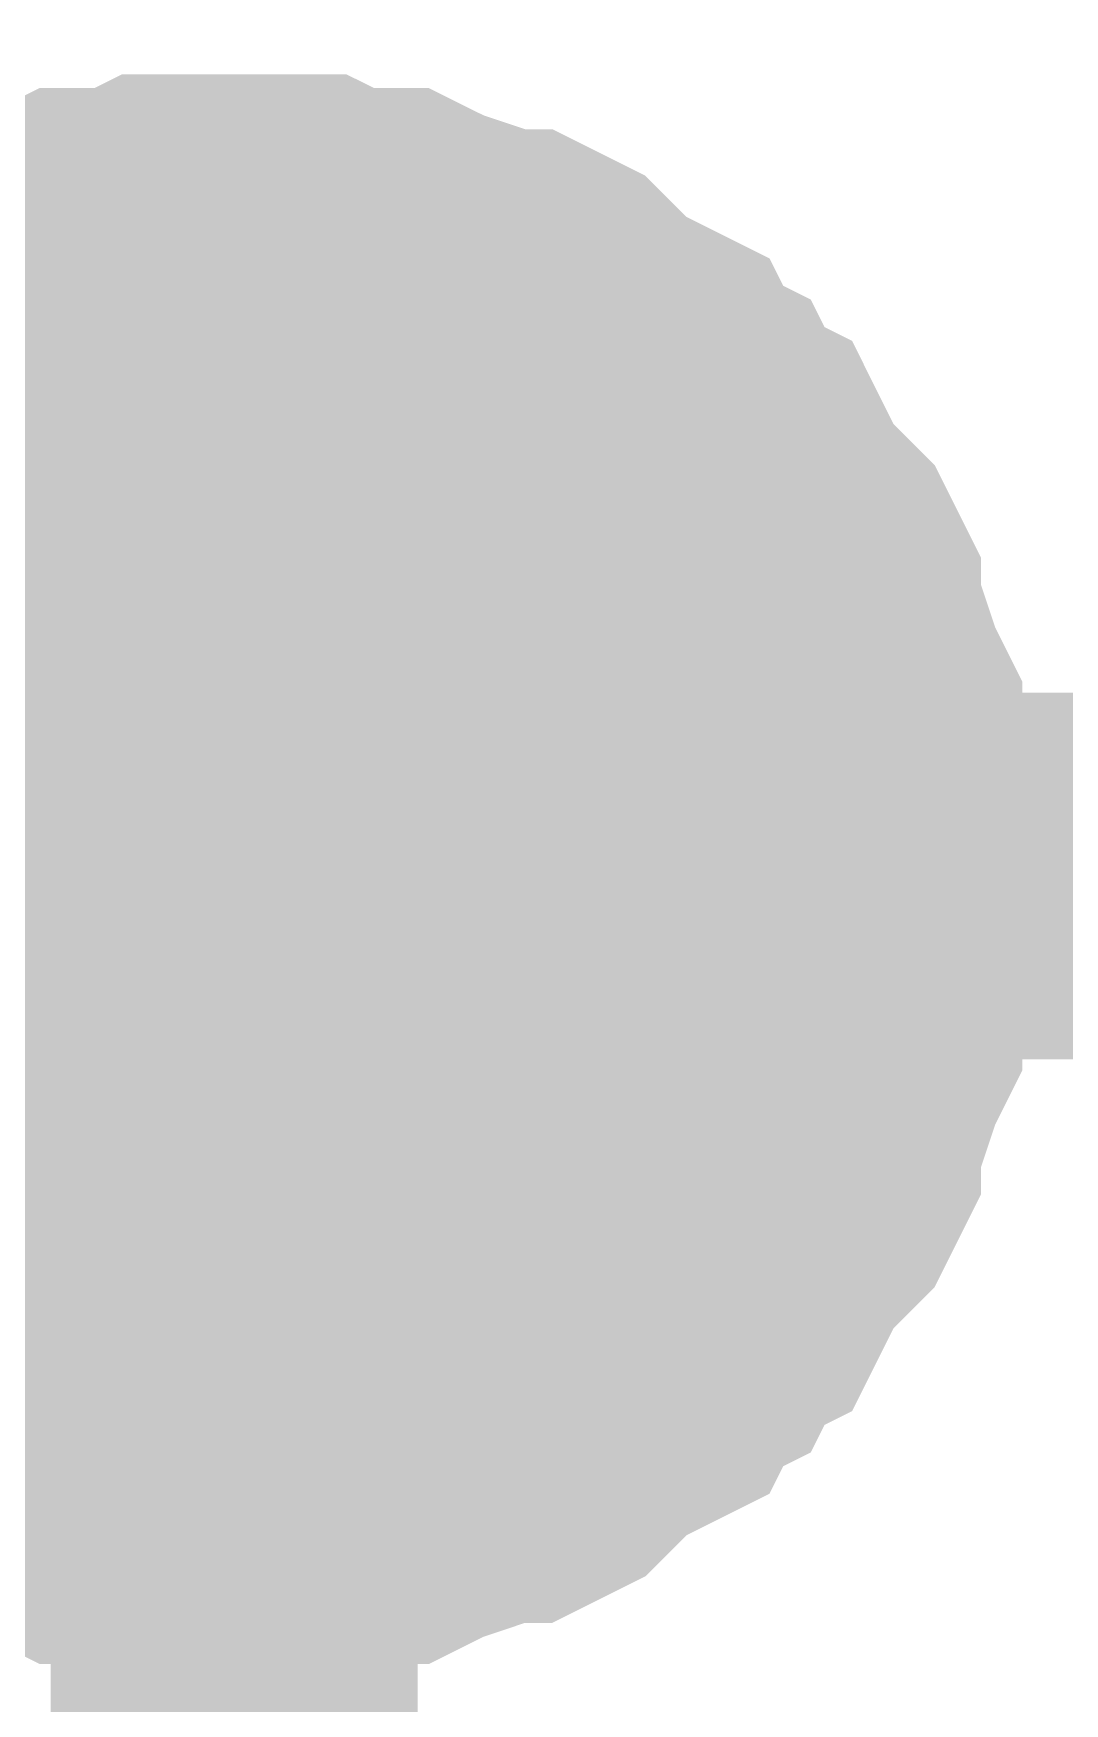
# Model space of a CAD drawing. Header units: inches. Extents: x 0 to 11.5, y 0 to 7.6.
# Drawn here: x 6.2934 to 6.3266, y 5.2731 to 5.3269 of the extents above; entities that cross this region are included whole.
import ezdxf

# ---------------------------------------------------------------- set-up
doc = ezdxf.new("R2010")
doc.units = ezdxf.units.IN
doc.header["$MEASUREMENT"] = 0
doc.layers.add('Sheet', color=255, linetype='Continuous')

msp = doc.modelspace()

# ---------------------------------------------------------------- linework, layer by layer
at = {"layer": 'Sheet'}
for points in [[(6.399792, 4.399721, 0.0118, 0.0118, 0), (6.299892, 4.399721, 0.0118, 0.0118, 0), (6.299892, 5.299744, 0.0118, 0.0118, 0), (5.40035, 5.299744, 0.0118, 0.0118, 0), (5.40035, 6.299721, 0.0118, 0.0118, 0), (5.50025, 6.299721, 0.0118, 0.0118, 0)], [(6.287073, 5.315223, 0.0118, 0.0118, 0), (6.287957, 5.315666, 0.0118, 0.0118, 0), (6.288841, 5.316108, 0.0118, 0.0118, 0), (6.289726, 5.316993, 0.0118, 0.0118, 0), (6.290168, 5.317435, 0.0118, 0.0118, 0), (6.291052, 5.317877, 0.0118, 0.0118, 0), (6.291936, 5.317877, 0.0118, 0.0118, 0), (6.29282, 5.318319, 0.0118, 0.0118, 0), (6.294146, 5.318762, 0.0118, 0.0118, 0), (6.29503, 5.319204, 0.0118, 0.0118, 0), (6.295914, 5.319204, 0.0118, 0.0118, 0), (6.296798, 5.319204, 0.0118, 0.0118, 0), (6.297682, 5.319646, 0.0118, 0.0118, 0), (6.299008, 5.319646, 0.0118, 0.0118, 0), (6.299892, 5.319646, 0.0118, 0.0118, 0)], [(6.287073, 5.315223, 0.0118, 0.0118, 0), (6.287957, 5.315666, 0.0118, 0.0118, 0), (6.288841, 5.316108, 0.0118, 0.0118, 0), (6.289726, 5.316993, 0.0118, 0.0118, 0), (6.290168, 5.317435, 0.0118, 0.0118, 0), (6.291052, 5.317877, 0.0118, 0.0118, 0), (6.291936, 5.317877, 0.0118, 0.0118, 0), (6.29282, 5.318319, 0.0118, 0.0118, 0), (6.294146, 5.318762, 0.0118, 0.0118, 0), (6.29503, 5.319204, 0.0118, 0.0118, 0), (6.295914, 5.319204, 0.0118, 0.0118, 0), (6.296798, 5.319204, 0.0118, 0.0118, 0), (6.297682, 5.319646, 0.0118, 0.0118, 0), (6.299008, 5.319646, 0.0118, 0.0118, 0), (6.299892, 5.319646, 0.0118, 0.0118, 0)], [(6.287073, 5.315223, 0.0118, 0.0118, 0), (6.287957, 5.315666, 0.0118, 0.0118, 0), (6.288841, 5.316108, 0.0118, 0.0118, 0), (6.289726, 5.316993, 0.0118, 0.0118, 0), (6.290168, 5.317435, 0.0118, 0.0118, 0), (6.291052, 5.317877, 0.0118, 0.0118, 0), (6.291936, 5.317877, 0.0118, 0.0118, 0), (6.29282, 5.318319, 0.0118, 0.0118, 0), (6.294146, 5.318762, 0.0118, 0.0118, 0), (6.29503, 5.319204, 0.0118, 0.0118, 0), (6.295914, 5.319204, 0.0118, 0.0118, 0), (6.296798, 5.319204, 0.0118, 0.0118, 0), (6.297682, 5.319646, 0.0118, 0.0118, 0), (6.299008, 5.319646, 0.0118, 0.0118, 0), (6.299892, 5.319646, 0.0118, 0.0118, 0)], [(6.287073, 5.315223, 0.0118, 0.0118, 0), (6.287957, 5.315666, 0.0118, 0.0118, 0), (6.288841, 5.316108, 0.0118, 0.0118, 0), (6.289726, 5.316993, 0.0118, 0.0118, 0), (6.290168, 5.317435, 0.0118, 0.0118, 0), (6.291052, 5.317877, 0.0118, 0.0118, 0), (6.291936, 5.317877, 0.0118, 0.0118, 0), (6.29282, 5.318319, 0.0118, 0.0118, 0), (6.294146, 5.318762, 0.0118, 0.0118, 0), (6.29503, 5.319204, 0.0118, 0.0118, 0), (6.295914, 5.319204, 0.0118, 0.0118, 0), (6.296798, 5.319204, 0.0118, 0.0118, 0), (6.297682, 5.319646, 0.0118, 0.0118, 0), (6.299008, 5.319646, 0.0118, 0.0118, 0), (6.299892, 5.319646, 0.0118, 0.0118, 0)], [(6.299892, 5.319646, 0.0118, 0.0118, 0), (6.299892, 5.319646, 0.0118, 0.0118, 0)], [(6.299892, 5.319646, 0.0118, 0.0118, 0), (6.300776, 5.319646, 0.0118, 0.0118, 0), (6.302103, 5.319646, 0.0118, 0.0118, 0), (6.302987, 5.319204, 0.0118, 0.0118, 0), (6.303871, 5.319204, 0.0118, 0.0118, 0), (6.304755, 5.319204, 0.0118, 0.0118, 0), (6.305639, 5.318762, 0.0118, 0.0118, 0), (6.306965, 5.318319, 0.0118, 0.0118, 0), (6.307849, 5.317877, 0.0118, 0.0118, 0), (6.308733, 5.317877, 0.0118, 0.0118, 0), (6.309617, 5.317435, 0.0118, 0.0118, 0), (6.310059, 5.316993, 0.0118, 0.0118, 0), (6.310943, 5.316108, 0.0118, 0.0118, 0), (6.311827, 5.315666, 0.0118, 0.0118, 0), (6.312711, 5.315223, 0.0118, 0.0118, 0), (6.313153, 5.314339, 0.0118, 0.0118, 0), (6.314038, 5.313897, 0.0118, 0.0118, 0), (6.31448, 5.313012, 0.0118, 0.0118, 0), (6.315364, 5.31257, 0.0118, 0.0118, 0), (6.315806, 5.311685, 0.0118, 0.0118, 0), (6.316248, 5.310801, 0.0118, 0.0118, 0), (6.317132, 5.309916, 0.0118, 0.0118, 0), (6.317574, 5.309474, 0.0118, 0.0118, 0), (6.318016, 5.308589, 0.0118, 0.0118, 0), (6.318016, 5.307705, 0.0118, 0.0118, 0), (6.318458, 5.30682, 0.0118, 0.0118, 0), (6.3189, 5.305493, 0.0118, 0.0118, 0), (6.319342, 5.304609, 0.0118, 0.0118, 0), (6.319342, 5.303724, 0.0118, 0.0118, 0), (6.319342, 5.30284, 0.0118, 0.0118, 0), (6.319784, 5.301955, 0.0118, 0.0118, 0), (6.319784, 5.300628, 0.0118, 0.0118, 0), (6.319784, 5.299744, 0.0118, 0.0118, 0)], [(6.299892, 5.319646, 0.0118, 0.0118, 0), (6.299892, 5.319646, 0.0118, 0.0118, 0)], [(6.299892, 5.319646, 0.0118, 0.0118, 0), (6.300776, 5.319646, 0.0118, 0.0118, 0), (6.302103, 5.319646, 0.0118, 0.0118, 0), (6.302987, 5.319204, 0.0118, 0.0118, 0), (6.303871, 5.319204, 0.0118, 0.0118, 0), (6.304755, 5.319204, 0.0118, 0.0118, 0), (6.305639, 5.318762, 0.0118, 0.0118, 0), (6.306965, 5.318319, 0.0118, 0.0118, 0), (6.307849, 5.317877, 0.0118, 0.0118, 0), (6.308733, 5.317877, 0.0118, 0.0118, 0), (6.309617, 5.317435, 0.0118, 0.0118, 0), (6.310059, 5.316993, 0.0118, 0.0118, 0), (6.310943, 5.316108, 0.0118, 0.0118, 0), (6.311827, 5.315666, 0.0118, 0.0118, 0), (6.312711, 5.315223, 0.0118, 0.0118, 0), (6.313153, 5.314339, 0.0118, 0.0118, 0), (6.314038, 5.313897, 0.0118, 0.0118, 0), (6.31448, 5.313012, 0.0118, 0.0118, 0), (6.315364, 5.31257, 0.0118, 0.0118, 0), (6.315806, 5.311685, 0.0118, 0.0118, 0), (6.316248, 5.310801, 0.0118, 0.0118, 0), (6.317132, 5.309916, 0.0118, 0.0118, 0), (6.317574, 5.309474, 0.0118, 0.0118, 0), (6.318016, 5.308589, 0.0118, 0.0118, 0), (6.318016, 5.307705, 0.0118, 0.0118, 0), (6.318458, 5.30682, 0.0118, 0.0118, 0), (6.3189, 5.305493, 0.0118, 0.0118, 0), (6.319342, 5.304609, 0.0118, 0.0118, 0), (6.319342, 5.303724, 0.0118, 0.0118, 0), (6.319342, 5.30284, 0.0118, 0.0118, 0), (6.319784, 5.301955, 0.0118, 0.0118, 0), (6.319784, 5.300628, 0.0118, 0.0118, 0), (6.319784, 5.299744, 0.0118, 0.0118, 0)], [(6.299892, 5.319646, 0.0118, 0.0118, 0), (6.299892, 5.319646, 0.0118, 0.0118, 0)], [(6.299892, 5.319646, 0.0118, 0.0118, 0), (6.300776, 5.319646, 0.0118, 0.0118, 0), (6.302103, 5.319646, 0.0118, 0.0118, 0), (6.302987, 5.319204, 0.0118, 0.0118, 0), (6.303871, 5.319204, 0.0118, 0.0118, 0), (6.304755, 5.319204, 0.0118, 0.0118, 0), (6.305639, 5.318762, 0.0118, 0.0118, 0), (6.306965, 5.318319, 0.0118, 0.0118, 0), (6.307849, 5.317877, 0.0118, 0.0118, 0), (6.308733, 5.317877, 0.0118, 0.0118, 0), (6.309617, 5.317435, 0.0118, 0.0118, 0), (6.310059, 5.316993, 0.0118, 0.0118, 0), (6.310943, 5.316108, 0.0118, 0.0118, 0), (6.311827, 5.315666, 0.0118, 0.0118, 0), (6.312711, 5.315223, 0.0118, 0.0118, 0), (6.313153, 5.314339, 0.0118, 0.0118, 0), (6.314038, 5.313897, 0.0118, 0.0118, 0), (6.31448, 5.313012, 0.0118, 0.0118, 0), (6.315364, 5.31257, 0.0118, 0.0118, 0), (6.315806, 5.311685, 0.0118, 0.0118, 0), (6.316248, 5.310801, 0.0118, 0.0118, 0), (6.317132, 5.309916, 0.0118, 0.0118, 0), (6.317574, 5.309474, 0.0118, 0.0118, 0), (6.318016, 5.308589, 0.0118, 0.0118, 0), (6.318016, 5.307705, 0.0118, 0.0118, 0), (6.318458, 5.30682, 0.0118, 0.0118, 0), (6.3189, 5.305493, 0.0118, 0.0118, 0), (6.319342, 5.304609, 0.0118, 0.0118, 0), (6.319342, 5.303724, 0.0118, 0.0118, 0), (6.319342, 5.30284, 0.0118, 0.0118, 0), (6.319784, 5.301955, 0.0118, 0.0118, 0), (6.319784, 5.300628, 0.0118, 0.0118, 0), (6.319784, 5.299744, 0.0118, 0.0118, 0)], [(6.299892, 5.319646, 0.0118, 0.0118, 0), (6.299892, 5.319646, 0.0118, 0.0118, 0)], [(6.299892, 5.319646, 0.0118, 0.0118, 0), (6.300776, 5.319646, 0.0118, 0.0118, 0), (6.302103, 5.319646, 0.0118, 0.0118, 0), (6.302987, 5.319204, 0.0118, 0.0118, 0), (6.303871, 5.319204, 0.0118, 0.0118, 0), (6.304755, 5.319204, 0.0118, 0.0118, 0), (6.305639, 5.318762, 0.0118, 0.0118, 0), (6.306965, 5.318319, 0.0118, 0.0118, 0), (6.307849, 5.317877, 0.0118, 0.0118, 0), (6.308733, 5.317877, 0.0118, 0.0118, 0), (6.309617, 5.317435, 0.0118, 0.0118, 0), (6.310059, 5.316993, 0.0118, 0.0118, 0), (6.310943, 5.316108, 0.0118, 0.0118, 0), (6.311827, 5.315666, 0.0118, 0.0118, 0), (6.312711, 5.315223, 0.0118, 0.0118, 0), (6.313153, 5.314339, 0.0118, 0.0118, 0), (6.314038, 5.313897, 0.0118, 0.0118, 0), (6.31448, 5.313012, 0.0118, 0.0118, 0), (6.315364, 5.31257, 0.0118, 0.0118, 0), (6.315806, 5.311685, 0.0118, 0.0118, 0), (6.316248, 5.310801, 0.0118, 0.0118, 0), (6.317132, 5.309916, 0.0118, 0.0118, 0), (6.317574, 5.309474, 0.0118, 0.0118, 0), (6.318016, 5.308589, 0.0118, 0.0118, 0), (6.318016, 5.307705, 0.0118, 0.0118, 0), (6.318458, 5.30682, 0.0118, 0.0118, 0), (6.3189, 5.305493, 0.0118, 0.0118, 0), (6.319342, 5.304609, 0.0118, 0.0118, 0), (6.319342, 5.303724, 0.0118, 0.0118, 0), (6.319342, 5.30284, 0.0118, 0.0118, 0), (6.319784, 5.301955, 0.0118, 0.0118, 0), (6.319784, 5.300628, 0.0118, 0.0118, 0), (6.319784, 5.299744, 0.0118, 0.0118, 0)], [(6.291052, 5.317877, 0.0039, 0.0039, 0), (6.291936, 5.317877, 0.0039, 0.0039, 0), (6.29282, 5.318319, 0.0039, 0.0039, 0), (6.294146, 5.318762, 0.0039, 0.0039, 0), (6.29503, 5.319204, 0.0039, 0.0039, 0), (6.295914, 5.319204, 0.0039, 0.0039, 0), (6.296798, 5.319204, 0.0039, 0.0039, 0), (6.297682, 5.319646, 0.0039, 0.0039, 0), (6.299008, 5.319646, 0.0039, 0.0039, 0), (6.299892, 5.319646, 0.0039, 0.0039, 0)], [(6.291052, 5.317877, 0.0039, 0.0039, 0), (6.291936, 5.317877, 0.0039, 0.0039, 0), (6.29282, 5.318319, 0.0039, 0.0039, 0), (6.294146, 5.318762, 0.0039, 0.0039, 0), (6.29503, 5.319204, 0.0039, 0.0039, 0), (6.295914, 5.319204, 0.0039, 0.0039, 0), (6.296798, 5.319204, 0.0039, 0.0039, 0), (6.297682, 5.319646, 0.0039, 0.0039, 0), (6.299008, 5.319646, 0.0039, 0.0039, 0), (6.299892, 5.319646, 0.0039, 0.0039, 0)], [(6.291052, 5.317877, 0.0039, 0.0039, 0), (6.291936, 5.317877, 0.0039, 0.0039, 0), (6.29282, 5.318319, 0.0039, 0.0039, 0), (6.294146, 5.318762, 0.0039, 0.0039, 0), (6.29503, 5.319204, 0.0039, 0.0039, 0), (6.295914, 5.319204, 0.0039, 0.0039, 0), (6.296798, 5.319204, 0.0039, 0.0039, 0), (6.297682, 5.319646, 0.0039, 0.0039, 0), (6.299008, 5.319646, 0.0039, 0.0039, 0), (6.299892, 5.319646, 0.0039, 0.0039, 0)], [(6.291052, 5.317877, 0.0039, 0.0039, 0), (6.291936, 5.317877, 0.0039, 0.0039, 0), (6.29282, 5.318319, 0.0039, 0.0039, 0), (6.294146, 5.318762, 0.0039, 0.0039, 0), (6.29503, 5.319204, 0.0039, 0.0039, 0), (6.295914, 5.319204, 0.0039, 0.0039, 0), (6.296798, 5.319204, 0.0039, 0.0039, 0), (6.297682, 5.319646, 0.0039, 0.0039, 0), (6.299008, 5.319646, 0.0039, 0.0039, 0), (6.299892, 5.319646, 0.0039, 0.0039, 0)], [(6.299892, 5.319646, 0.0039, 0.0039, 0), (6.299892, 5.319646, 0.0039, 0.0039, 0)], [(6.299892, 5.319646, 0.0039, 0.0039, 0), (6.300776, 5.319646, 0.0039, 0.0039, 0), (6.302103, 5.319646, 0.0039, 0.0039, 0), (6.302987, 5.319204, 0.0039, 0.0039, 0), (6.303871, 5.319204, 0.0039, 0.0039, 0), (6.304755, 5.319204, 0.0039, 0.0039, 0), (6.305639, 5.318762, 0.0039, 0.0039, 0), (6.306965, 5.318319, 0.0039, 0.0039, 0), (6.307849, 5.317877, 0.0039, 0.0039, 0), (6.308733, 5.317877, 0.0039, 0.0039, 0), (6.309617, 5.317435, 0.0039, 0.0039, 0), (6.310059, 5.316993, 0.0039, 0.0039, 0), (6.310943, 5.316108, 0.0039, 0.0039, 0), (6.311827, 5.315666, 0.0039, 0.0039, 0), (6.312711, 5.315223, 0.0039, 0.0039, 0), (6.313153, 5.314339, 0.0039, 0.0039, 0), (6.314038, 5.313897, 0.0039, 0.0039, 0), (6.31448, 5.313012, 0.0039, 0.0039, 0), (6.315364, 5.31257, 0.0039, 0.0039, 0), (6.315806, 5.311685, 0.0039, 0.0039, 0), (6.316248, 5.310801, 0.0039, 0.0039, 0), (6.317132, 5.309916, 0.0039, 0.0039, 0), (6.317574, 5.309474, 0.0039, 0.0039, 0), (6.318016, 5.308589, 0.0039, 0.0039, 0), (6.318016, 5.307705, 0.0039, 0.0039, 0), (6.318458, 5.30682, 0.0039, 0.0039, 0), (6.3189, 5.305493, 0.0039, 0.0039, 0), (6.319342, 5.304609, 0.0039, 0.0039, 0), (6.319342, 5.303724, 0.0039, 0.0039, 0), (6.319342, 5.30284, 0.0039, 0.0039, 0), (6.319784, 5.301955, 0.0039, 0.0039, 0), (6.319784, 5.300628, 0.0039, 0.0039, 0), (6.319784, 5.299744, 0.0039, 0.0039, 0)], [(6.299892, 5.319646, 0.0039, 0.0039, 0), (6.299892, 5.319646, 0.0039, 0.0039, 0)], [(6.299892, 5.319646, 0.0039, 0.0039, 0), (6.300776, 5.319646, 0.0039, 0.0039, 0), (6.302103, 5.319646, 0.0039, 0.0039, 0), (6.302987, 5.319204, 0.0039, 0.0039, 0), (6.303871, 5.319204, 0.0039, 0.0039, 0), (6.304755, 5.319204, 0.0039, 0.0039, 0), (6.305639, 5.318762, 0.0039, 0.0039, 0), (6.306965, 5.318319, 0.0039, 0.0039, 0), (6.307849, 5.317877, 0.0039, 0.0039, 0), (6.308733, 5.317877, 0.0039, 0.0039, 0), (6.309617, 5.317435, 0.0039, 0.0039, 0), (6.310059, 5.316993, 0.0039, 0.0039, 0), (6.310943, 5.316108, 0.0039, 0.0039, 0), (6.311827, 5.315666, 0.0039, 0.0039, 0), (6.312711, 5.315223, 0.0039, 0.0039, 0), (6.313153, 5.314339, 0.0039, 0.0039, 0), (6.314038, 5.313897, 0.0039, 0.0039, 0), (6.31448, 5.313012, 0.0039, 0.0039, 0), (6.315364, 5.31257, 0.0039, 0.0039, 0), (6.315806, 5.311685, 0.0039, 0.0039, 0), (6.316248, 5.310801, 0.0039, 0.0039, 0), (6.317132, 5.309916, 0.0039, 0.0039, 0), (6.317574, 5.309474, 0.0039, 0.0039, 0), (6.318016, 5.308589, 0.0039, 0.0039, 0), (6.318016, 5.307705, 0.0039, 0.0039, 0), (6.318458, 5.30682, 0.0039, 0.0039, 0), (6.3189, 5.305493, 0.0039, 0.0039, 0), (6.319342, 5.304609, 0.0039, 0.0039, 0), (6.319342, 5.303724, 0.0039, 0.0039, 0), (6.319342, 5.30284, 0.0039, 0.0039, 0), (6.319784, 5.301955, 0.0039, 0.0039, 0), (6.319784, 5.300628, 0.0039, 0.0039, 0), (6.319784, 5.299744, 0.0039, 0.0039, 0)], [(6.299892, 5.319646, 0.0039, 0.0039, 0), (6.299892, 5.319646, 0.0039, 0.0039, 0)], [(6.299892, 5.319646, 0.0039, 0.0039, 0), (6.300776, 5.319646, 0.0039, 0.0039, 0), (6.302103, 5.319646, 0.0039, 0.0039, 0), (6.302987, 5.319204, 0.0039, 0.0039, 0), (6.303871, 5.319204, 0.0039, 0.0039, 0), (6.304755, 5.319204, 0.0039, 0.0039, 0), (6.305639, 5.318762, 0.0039, 0.0039, 0), (6.306965, 5.318319, 0.0039, 0.0039, 0), (6.307849, 5.317877, 0.0039, 0.0039, 0), (6.308733, 5.317877, 0.0039, 0.0039, 0), (6.309617, 5.317435, 0.0039, 0.0039, 0), (6.310059, 5.316993, 0.0039, 0.0039, 0), (6.310943, 5.316108, 0.0039, 0.0039, 0), (6.311827, 5.315666, 0.0039, 0.0039, 0), (6.312711, 5.315223, 0.0039, 0.0039, 0), (6.313153, 5.314339, 0.0039, 0.0039, 0), (6.314038, 5.313897, 0.0039, 0.0039, 0), (6.31448, 5.313012, 0.0039, 0.0039, 0), (6.315364, 5.31257, 0.0039, 0.0039, 0), (6.315806, 5.311685, 0.0039, 0.0039, 0), (6.316248, 5.310801, 0.0039, 0.0039, 0), (6.317132, 5.309916, 0.0039, 0.0039, 0), (6.317574, 5.309474, 0.0039, 0.0039, 0), (6.318016, 5.308589, 0.0039, 0.0039, 0), (6.318016, 5.307705, 0.0039, 0.0039, 0), (6.318458, 5.30682, 0.0039, 0.0039, 0), (6.3189, 5.305493, 0.0039, 0.0039, 0), (6.319342, 5.304609, 0.0039, 0.0039, 0), (6.319342, 5.303724, 0.0039, 0.0039, 0), (6.319342, 5.30284, 0.0039, 0.0039, 0), (6.319784, 5.301955, 0.0039, 0.0039, 0), (6.319784, 5.300628, 0.0039, 0.0039, 0), (6.319784, 5.299744, 0.0039, 0.0039, 0)], [(6.299892, 5.319646, 0.0039, 0.0039, 0), (6.299892, 5.319646, 0.0039, 0.0039, 0)], [(6.299892, 5.319646, 0.0039, 0.0039, 0), (6.300776, 5.319646, 0.0039, 0.0039, 0), (6.302103, 5.319646, 0.0039, 0.0039, 0), (6.302987, 5.319204, 0.0039, 0.0039, 0), (6.303871, 5.319204, 0.0039, 0.0039, 0), (6.304755, 5.319204, 0.0039, 0.0039, 0), (6.305639, 5.318762, 0.0039, 0.0039, 0), (6.306965, 5.318319, 0.0039, 0.0039, 0), (6.307849, 5.317877, 0.0039, 0.0039, 0), (6.308733, 5.317877, 0.0039, 0.0039, 0), (6.309617, 5.317435, 0.0039, 0.0039, 0), (6.310059, 5.316993, 0.0039, 0.0039, 0), (6.310943, 5.316108, 0.0039, 0.0039, 0), (6.311827, 5.315666, 0.0039, 0.0039, 0), (6.312711, 5.315223, 0.0039, 0.0039, 0), (6.313153, 5.314339, 0.0039, 0.0039, 0), (6.314038, 5.313897, 0.0039, 0.0039, 0), (6.31448, 5.313012, 0.0039, 0.0039, 0), (6.315364, 5.31257, 0.0039, 0.0039, 0), (6.315806, 5.311685, 0.0039, 0.0039, 0), (6.316248, 5.310801, 0.0039, 0.0039, 0), (6.317132, 5.309916, 0.0039, 0.0039, 0), (6.317574, 5.309474, 0.0039, 0.0039, 0), (6.318016, 5.308589, 0.0039, 0.0039, 0), (6.318016, 5.307705, 0.0039, 0.0039, 0), (6.318458, 5.30682, 0.0039, 0.0039, 0), (6.3189, 5.305493, 0.0039, 0.0039, 0), (6.319342, 5.304609, 0.0039, 0.0039, 0), (6.319342, 5.303724, 0.0039, 0.0039, 0), (6.319342, 5.30284, 0.0039, 0.0039, 0), (6.319784, 5.301955, 0.0039, 0.0039, 0), (6.319784, 5.300628, 0.0039, 0.0039, 0), (6.319784, 5.299744, 0.0039, 0.0039, 0)], [(6.319784, 5.299744, 0.0118, 0.0118, 0), (6.319784, 5.298859, 0.0118, 0.0118, 0), (6.319784, 5.297533, 0.0118, 0.0118, 0), (6.319342, 5.296648, 0.0118, 0.0118, 0), (6.319342, 5.295764, 0.0118, 0.0118, 0), (6.319342, 5.294879, 0.0118, 0.0118, 0), (6.3189, 5.293994, 0.0118, 0.0118, 0), (6.318458, 5.292668, 0.0118, 0.0118, 0), (6.318016, 5.291783, 0.0118, 0.0118, 0), (6.318016, 5.290899, 0.0118, 0.0118, 0), (6.317574, 5.290014, 0.0118, 0.0118, 0), (6.317132, 5.289572, 0.0118, 0.0118, 0), (6.316248, 5.288687, 0.0118, 0.0118, 0), (6.315806, 5.287803, 0.0118, 0.0118, 0), (6.315364, 5.286918, 0.0118, 0.0118, 0), (6.31448, 5.286476, 0.0118, 0.0118, 0), (6.314038, 5.285591, 0.0118, 0.0118, 0), (6.313153, 5.285149, 0.0118, 0.0118, 0), (6.312711, 5.284264, 0.0118, 0.0118, 0), (6.311827, 5.283822, 0.0118, 0.0118, 0), (6.310943, 5.28338, 0.0118, 0.0118, 0), (6.310059, 5.282495, 0.0118, 0.0118, 0), (6.309617, 5.282053, 0.0118, 0.0118, 0), (6.308733, 5.281611, 0.0118, 0.0118, 0), (6.307849, 5.281611, 0.0118, 0.0118, 0), (6.306965, 5.281169, 0.0118, 0.0118, 0), (6.305639, 5.280726, 0.0118, 0.0118, 0), (6.304755, 5.280284, 0.0118, 0.0118, 0), (6.303871, 5.280284, 0.0118, 0.0118, 0), (6.302987, 5.280284, 0.0118, 0.0118, 0), (6.302103, 5.279842, 0.0118, 0.0118, 0), (6.300776, 5.279842, 0.0118, 0.0118, 0), (6.299892, 5.279842, 0.0118, 0.0118, 0)], [(10.497463, 4.399721, 0.0118, 0.0118, 0), (10.397563, 4.399721, 0.0118, 0.0118, 0), (10.397563, 5.299744, 0.0118, 0.0118, 0), (6.299892, 5.299744, 0.0118, 0.0118, 0)], [(6.319784, 5.299744, 0.0118, 0.0118, 0), (6.319784, 5.298859, 0.0118, 0.0118, 0), (6.319784, 5.297533, 0.0118, 0.0118, 0), (6.319342, 5.296648, 0.0118, 0.0118, 0), (6.319342, 5.295764, 0.0118, 0.0118, 0), (6.319342, 5.294879, 0.0118, 0.0118, 0), (6.3189, 5.293994, 0.0118, 0.0118, 0), (6.318458, 5.292668, 0.0118, 0.0118, 0), (6.318016, 5.291783, 0.0118, 0.0118, 0), (6.318016, 5.290899, 0.0118, 0.0118, 0), (6.317574, 5.290014, 0.0118, 0.0118, 0), (6.317132, 5.289572, 0.0118, 0.0118, 0), (6.316248, 5.288687, 0.0118, 0.0118, 0), (6.315806, 5.287803, 0.0118, 0.0118, 0), (6.315364, 5.286918, 0.0118, 0.0118, 0), (6.31448, 5.286476, 0.0118, 0.0118, 0), (6.314038, 5.285591, 0.0118, 0.0118, 0), (6.313153, 5.285149, 0.0118, 0.0118, 0), (6.312711, 5.284264, 0.0118, 0.0118, 0), (6.311827, 5.283822, 0.0118, 0.0118, 0), (6.310943, 5.28338, 0.0118, 0.0118, 0), (6.310059, 5.282495, 0.0118, 0.0118, 0), (6.309617, 5.282053, 0.0118, 0.0118, 0), (6.308733, 5.281611, 0.0118, 0.0118, 0), (6.307849, 5.281611, 0.0118, 0.0118, 0), (6.306965, 5.281169, 0.0118, 0.0118, 0), (6.305639, 5.280726, 0.0118, 0.0118, 0), (6.304755, 5.280284, 0.0118, 0.0118, 0), (6.303871, 5.280284, 0.0118, 0.0118, 0), (6.302987, 5.280284, 0.0118, 0.0118, 0), (6.302103, 5.279842, 0.0118, 0.0118, 0), (6.300776, 5.279842, 0.0118, 0.0118, 0), (6.299892, 5.279842, 0.0118, 0.0118, 0)], [(6.319784, 5.299744, 0.0118, 0.0118, 0), (6.319784, 5.298859, 0.0118, 0.0118, 0), (6.319784, 5.297533, 0.0118, 0.0118, 0), (6.319342, 5.296648, 0.0118, 0.0118, 0), (6.319342, 5.295764, 0.0118, 0.0118, 0), (6.319342, 5.294879, 0.0118, 0.0118, 0), (6.3189, 5.293994, 0.0118, 0.0118, 0), (6.318458, 5.292668, 0.0118, 0.0118, 0), (6.318016, 5.291783, 0.0118, 0.0118, 0), (6.318016, 5.290899, 0.0118, 0.0118, 0), (6.317574, 5.290014, 0.0118, 0.0118, 0), (6.317132, 5.289572, 0.0118, 0.0118, 0), (6.316248, 5.288687, 0.0118, 0.0118, 0), (6.315806, 5.287803, 0.0118, 0.0118, 0), (6.315364, 5.286918, 0.0118, 0.0118, 0), (6.31448, 5.286476, 0.0118, 0.0118, 0), (6.314038, 5.285591, 0.0118, 0.0118, 0), (6.313153, 5.285149, 0.0118, 0.0118, 0), (6.312711, 5.284264, 0.0118, 0.0118, 0), (6.311827, 5.283822, 0.0118, 0.0118, 0), (6.310943, 5.28338, 0.0118, 0.0118, 0), (6.310059, 5.282495, 0.0118, 0.0118, 0), (6.309617, 5.282053, 0.0118, 0.0118, 0), (6.308733, 5.281611, 0.0118, 0.0118, 0), (6.307849, 5.281611, 0.0118, 0.0118, 0), (6.306965, 5.281169, 0.0118, 0.0118, 0), (6.305639, 5.280726, 0.0118, 0.0118, 0), (6.304755, 5.280284, 0.0118, 0.0118, 0), (6.303871, 5.280284, 0.0118, 0.0118, 0), (6.302987, 5.280284, 0.0118, 0.0118, 0), (6.302103, 5.279842, 0.0118, 0.0118, 0), (6.300776, 5.279842, 0.0118, 0.0118, 0), (6.299892, 5.279842, 0.0118, 0.0118, 0)], [(6.319784, 5.299744, 0.0118, 0.0118, 0), (6.319784, 5.298859, 0.0118, 0.0118, 0), (6.319784, 5.297533, 0.0118, 0.0118, 0), (6.319342, 5.296648, 0.0118, 0.0118, 0), (6.319342, 5.295764, 0.0118, 0.0118, 0), (6.319342, 5.294879, 0.0118, 0.0118, 0), (6.3189, 5.293994, 0.0118, 0.0118, 0), (6.318458, 5.292668, 0.0118, 0.0118, 0), (6.318016, 5.291783, 0.0118, 0.0118, 0), (6.318016, 5.290899, 0.0118, 0.0118, 0), (6.317574, 5.290014, 0.0118, 0.0118, 0), (6.317132, 5.289572, 0.0118, 0.0118, 0), (6.316248, 5.288687, 0.0118, 0.0118, 0), (6.315806, 5.287803, 0.0118, 0.0118, 0), (6.315364, 5.286918, 0.0118, 0.0118, 0), (6.31448, 5.286476, 0.0118, 0.0118, 0), (6.314038, 5.285591, 0.0118, 0.0118, 0), (6.313153, 5.285149, 0.0118, 0.0118, 0), (6.312711, 5.284264, 0.0118, 0.0118, 0), (6.311827, 5.283822, 0.0118, 0.0118, 0), (6.310943, 5.28338, 0.0118, 0.0118, 0), (6.310059, 5.282495, 0.0118, 0.0118, 0), (6.309617, 5.282053, 0.0118, 0.0118, 0), (6.308733, 5.281611, 0.0118, 0.0118, 0), (6.307849, 5.281611, 0.0118, 0.0118, 0), (6.306965, 5.281169, 0.0118, 0.0118, 0), (6.305639, 5.280726, 0.0118, 0.0118, 0), (6.304755, 5.280284, 0.0118, 0.0118, 0), (6.303871, 5.280284, 0.0118, 0.0118, 0), (6.302987, 5.280284, 0.0118, 0.0118, 0), (6.302103, 5.279842, 0.0118, 0.0118, 0), (6.300776, 5.279842, 0.0118, 0.0118, 0), (6.299892, 5.279842, 0.0118, 0.0118, 0)], [(6.319784, 5.299744, 0.0118, 0.0118, 0), (6.319784, 5.299744, 0.0118, 0.0118, 0), (6.319784, 5.299744, 0.0118, 0.0118, 0), (6.319784, 5.299744, 0.0118, 0.0118, 0), (6.319784, 5.299744, 0.0118, 0.0118, 0), (6.319784, 5.299744, 0.0118, 0.0118, 0), (6.319784, 5.299744, 0.0118, 0.0118, 0), (6.319784, 5.299744, 0.0118, 0.0118, 0), (6.319784, 5.299744, 0.0118, 0.0118, 0), (6.319784, 5.299744, 0.0118, 0.0118, 0), (6.319784, 5.299744, 0.0118, 0.0118, 0), (6.319784, 5.299744, 0.0118, 0.0118, 0), (6.319784, 5.299744, 0.0118, 0.0118, 0), (6.319784, 5.299744, 0.0118, 0.0118, 0), (6.319784, 5.299744, 0.0118, 0.0118, 0), (6.319784, 5.299744, 0.0118, 0.0118, 0), (6.319784, 5.299744, 0.0118, 0.0118, 0), (6.319784, 5.299744, 0.0118, 0.0118, 0), (6.319784, 5.299744, 0.0118, 0.0118, 0), (6.319784, 5.299744, 0.0118, 0.0118, 0), (6.319784, 5.299744, 0.0118, 0.0118, 0), (6.319784, 5.299744, 0.0118, 0.0118, 0), (6.319784, 5.299744, 0.0118, 0.0118, 0), (6.319784, 5.299744, 0.0118, 0.0118, 0), (6.319784, 5.299744, 0.0118, 0.0118, 0), (6.319784, 5.299744, 0.0118, 0.0118, 0), (6.319784, 5.299744, 0.0118, 0.0118, 0), (6.319784, 5.299744, 0.0118, 0.0118, 0), (6.319784, 5.299744, 0.0118, 0.0118, 0), (6.319784, 5.299744, 0.0118, 0.0118, 0), (6.319784, 5.299744, 0.0118, 0.0118, 0), (6.319784, 5.299744, 0.0118, 0.0118, 0), (6.319784, 5.299744, 0.0118, 0.0118, 0)], [(6.319784, 5.299744, 0.0118, 0.0118, 0), (6.319784, 5.299744, 0.0118, 0.0118, 0)], [(6.319784, 5.299744, 0.0118, 0.0118, 0), (6.319784, 5.299744, 0.0118, 0.0118, 0), (6.319784, 5.299744, 0.0118, 0.0118, 0), (6.319784, 5.299744, 0.0118, 0.0118, 0), (6.319784, 5.299744, 0.0118, 0.0118, 0), (6.319784, 5.299744, 0.0118, 0.0118, 0), (6.319784, 5.299744, 0.0118, 0.0118, 0), (6.319784, 5.299744, 0.0118, 0.0118, 0), (6.319784, 5.299744, 0.0118, 0.0118, 0), (6.319784, 5.299744, 0.0118, 0.0118, 0), (6.319784, 5.299744, 0.0118, 0.0118, 0), (6.319784, 5.299744, 0.0118, 0.0118, 0), (6.319784, 5.299744, 0.0118, 0.0118, 0), (6.319784, 5.299744, 0.0118, 0.0118, 0), (6.319784, 5.299744, 0.0118, 0.0118, 0), (6.319784, 5.299744, 0.0118, 0.0118, 0), (6.319784, 5.299744, 0.0118, 0.0118, 0), (6.319784, 5.299744, 0.0118, 0.0118, 0), (6.319784, 5.299744, 0.0118, 0.0118, 0), (6.319784, 5.299744, 0.0118, 0.0118, 0), (6.319784, 5.299744, 0.0118, 0.0118, 0), (6.319784, 5.299744, 0.0118, 0.0118, 0), (6.319784, 5.299744, 0.0118, 0.0118, 0), (6.319784, 5.299744, 0.0118, 0.0118, 0), (6.319784, 5.299744, 0.0118, 0.0118, 0), (6.319784, 5.299744, 0.0118, 0.0118, 0), (6.319784, 5.299744, 0.0118, 0.0118, 0), (6.319784, 5.299744, 0.0118, 0.0118, 0), (6.319784, 5.299744, 0.0118, 0.0118, 0), (6.319784, 5.299744, 0.0118, 0.0118, 0), (6.319784, 5.299744, 0.0118, 0.0118, 0), (6.319784, 5.299744, 0.0118, 0.0118, 0), (6.319784, 5.299744, 0.0118, 0.0118, 0)], [(6.319784, 5.299744, 0.0118, 0.0118, 0), (6.319784, 5.299744, 0.0118, 0.0118, 0)], [(6.319784, 5.299744, 0.0118, 0.0118, 0), (6.319784, 5.299744, 0.0118, 0.0118, 0), (6.319784, 5.299744, 0.0118, 0.0118, 0), (6.319784, 5.299744, 0.0118, 0.0118, 0), (6.319784, 5.299744, 0.0118, 0.0118, 0), (6.319784, 5.299744, 0.0118, 0.0118, 0), (6.319784, 5.299744, 0.0118, 0.0118, 0), (6.319784, 5.299744, 0.0118, 0.0118, 0), (6.319784, 5.299744, 0.0118, 0.0118, 0), (6.319784, 5.299744, 0.0118, 0.0118, 0), (6.319784, 5.299744, 0.0118, 0.0118, 0), (6.319784, 5.299744, 0.0118, 0.0118, 0), (6.319784, 5.299744, 0.0118, 0.0118, 0), (6.319784, 5.299744, 0.0118, 0.0118, 0), (6.319784, 5.299744, 0.0118, 0.0118, 0), (6.319784, 5.299744, 0.0118, 0.0118, 0), (6.319784, 5.299744, 0.0118, 0.0118, 0), (6.319784, 5.299744, 0.0118, 0.0118, 0), (6.319784, 5.299744, 0.0118, 0.0118, 0), (6.319784, 5.299744, 0.0118, 0.0118, 0), (6.319784, 5.299744, 0.0118, 0.0118, 0), (6.319784, 5.299744, 0.0118, 0.0118, 0), (6.319784, 5.299744, 0.0118, 0.0118, 0), (6.319784, 5.299744, 0.0118, 0.0118, 0), (6.319784, 5.299744, 0.0118, 0.0118, 0), (6.319784, 5.299744, 0.0118, 0.0118, 0), (6.319784, 5.299744, 0.0118, 0.0118, 0), (6.319784, 5.299744, 0.0118, 0.0118, 0), (6.319784, 5.299744, 0.0118, 0.0118, 0), (6.319784, 5.299744, 0.0118, 0.0118, 0), (6.319784, 5.299744, 0.0118, 0.0118, 0), (6.319784, 5.299744, 0.0118, 0.0118, 0), (6.319784, 5.299744, 0.0118, 0.0118, 0)], [(6.319784, 5.299744, 0.0118, 0.0118, 0), (6.319784, 5.299744, 0.0118, 0.0118, 0)], [(6.319784, 5.299744, 0.0118, 0.0118, 0), (6.319784, 5.299744, 0.0118, 0.0118, 0), (6.319784, 5.299744, 0.0118, 0.0118, 0), (6.319784, 5.299744, 0.0118, 0.0118, 0), (6.319784, 5.299744, 0.0118, 0.0118, 0), (6.319784, 5.299744, 0.0118, 0.0118, 0), (6.319784, 5.299744, 0.0118, 0.0118, 0), (6.319784, 5.299744, 0.0118, 0.0118, 0), (6.319784, 5.299744, 0.0118, 0.0118, 0), (6.319784, 5.299744, 0.0118, 0.0118, 0), (6.319784, 5.299744, 0.0118, 0.0118, 0), (6.319784, 5.299744, 0.0118, 0.0118, 0), (6.319784, 5.299744, 0.0118, 0.0118, 0), (6.319784, 5.299744, 0.0118, 0.0118, 0), (6.319784, 5.299744, 0.0118, 0.0118, 0), (6.319784, 5.299744, 0.0118, 0.0118, 0), (6.319784, 5.299744, 0.0118, 0.0118, 0), (6.319784, 5.299744, 0.0118, 0.0118, 0), (6.319784, 5.299744, 0.0118, 0.0118, 0), (6.319784, 5.299744, 0.0118, 0.0118, 0), (6.319784, 5.299744, 0.0118, 0.0118, 0), (6.319784, 5.299744, 0.0118, 0.0118, 0), (6.319784, 5.299744, 0.0118, 0.0118, 0), (6.319784, 5.299744, 0.0118, 0.0118, 0), (6.319784, 5.299744, 0.0118, 0.0118, 0), (6.319784, 5.299744, 0.0118, 0.0118, 0), (6.319784, 5.299744, 0.0118, 0.0118, 0), (6.319784, 5.299744, 0.0118, 0.0118, 0), (6.319784, 5.299744, 0.0118, 0.0118, 0), (6.319784, 5.299744, 0.0118, 0.0118, 0), (6.319784, 5.299744, 0.0118, 0.0118, 0), (6.319784, 5.299744, 0.0118, 0.0118, 0), (6.319784, 5.299744, 0.0118, 0.0118, 0)], [(6.319784, 5.299744, 0.0118, 0.0118, 0), (6.319784, 5.299744, 0.0118, 0.0118, 0)], [(6.319784, 5.299744, 0.0039, 0.0039, 0), (6.319784, 5.298859, 0.0039, 0.0039, 0), (6.319784, 5.297533, 0.0039, 0.0039, 0), (6.319342, 5.296648, 0.0039, 0.0039, 0), (6.319342, 5.295764, 0.0039, 0.0039, 0), (6.319342, 5.294879, 0.0039, 0.0039, 0), (6.3189, 5.293994, 0.0039, 0.0039, 0), (6.318458, 5.292668, 0.0039, 0.0039, 0), (6.318016, 5.291783, 0.0039, 0.0039, 0), (6.318016, 5.290899, 0.0039, 0.0039, 0), (6.317574, 5.290014, 0.0039, 0.0039, 0), (6.317132, 5.289572, 0.0039, 0.0039, 0), (6.316248, 5.288687, 0.0039, 0.0039, 0), (6.315806, 5.287803, 0.0039, 0.0039, 0), (6.315364, 5.286918, 0.0039, 0.0039, 0), (6.31448, 5.286476, 0.0039, 0.0039, 0), (6.314038, 5.285591, 0.0039, 0.0039, 0), (6.313153, 5.285149, 0.0039, 0.0039, 0), (6.312711, 5.284264, 0.0039, 0.0039, 0), (6.311827, 5.283822, 0.0039, 0.0039, 0), (6.310943, 5.28338, 0.0039, 0.0039, 0), (6.310059, 5.282495, 0.0039, 0.0039, 0), (6.309617, 5.282053, 0.0039, 0.0039, 0), (6.308733, 5.281611, 0.0039, 0.0039, 0), (6.307849, 5.281611, 0.0039, 0.0039, 0), (6.306965, 5.281169, 0.0039, 0.0039, 0), (6.305639, 5.280726, 0.0039, 0.0039, 0), (6.304755, 5.280284, 0.0039, 0.0039, 0), (6.303871, 5.280284, 0.0039, 0.0039, 0), (6.302987, 5.280284, 0.0039, 0.0039, 0), (6.302103, 5.279842, 0.0039, 0.0039, 0), (6.300776, 5.279842, 0.0039, 0.0039, 0), (6.299892, 5.279842, 0.0039, 0.0039, 0)], [(6.319784, 5.299744, 0.0039, 0.0039, 0), (6.319784, 5.298859, 0.0039, 0.0039, 0), (6.319784, 5.297533, 0.0039, 0.0039, 0), (6.319342, 5.296648, 0.0039, 0.0039, 0), (6.319342, 5.295764, 0.0039, 0.0039, 0), (6.319342, 5.294879, 0.0039, 0.0039, 0), (6.3189, 5.293994, 0.0039, 0.0039, 0), (6.318458, 5.292668, 0.0039, 0.0039, 0), (6.318016, 5.291783, 0.0039, 0.0039, 0), (6.318016, 5.290899, 0.0039, 0.0039, 0), (6.317574, 5.290014, 0.0039, 0.0039, 0), (6.317132, 5.289572, 0.0039, 0.0039, 0), (6.316248, 5.288687, 0.0039, 0.0039, 0), (6.315806, 5.287803, 0.0039, 0.0039, 0), (6.315364, 5.286918, 0.0039, 0.0039, 0), (6.31448, 5.286476, 0.0039, 0.0039, 0), (6.314038, 5.285591, 0.0039, 0.0039, 0), (6.313153, 5.285149, 0.0039, 0.0039, 0), (6.312711, 5.284264, 0.0039, 0.0039, 0), (6.311827, 5.283822, 0.0039, 0.0039, 0), (6.310943, 5.28338, 0.0039, 0.0039, 0), (6.310059, 5.282495, 0.0039, 0.0039, 0), (6.309617, 5.282053, 0.0039, 0.0039, 0), (6.308733, 5.281611, 0.0039, 0.0039, 0), (6.307849, 5.281611, 0.0039, 0.0039, 0), (6.306965, 5.281169, 0.0039, 0.0039, 0), (6.305639, 5.280726, 0.0039, 0.0039, 0), (6.304755, 5.280284, 0.0039, 0.0039, 0), (6.303871, 5.280284, 0.0039, 0.0039, 0), (6.302987, 5.280284, 0.0039, 0.0039, 0), (6.302103, 5.279842, 0.0039, 0.0039, 0), (6.300776, 5.279842, 0.0039, 0.0039, 0), (6.299892, 5.279842, 0.0039, 0.0039, 0)], [(6.319784, 5.299744, 0.0039, 0.0039, 0), (6.319784, 5.298859, 0.0039, 0.0039, 0), (6.319784, 5.297533, 0.0039, 0.0039, 0), (6.319342, 5.296648, 0.0039, 0.0039, 0), (6.319342, 5.295764, 0.0039, 0.0039, 0), (6.319342, 5.294879, 0.0039, 0.0039, 0), (6.3189, 5.293994, 0.0039, 0.0039, 0), (6.318458, 5.292668, 0.0039, 0.0039, 0), (6.318016, 5.291783, 0.0039, 0.0039, 0), (6.318016, 5.290899, 0.0039, 0.0039, 0), (6.317574, 5.290014, 0.0039, 0.0039, 0), (6.317132, 5.289572, 0.0039, 0.0039, 0), (6.316248, 5.288687, 0.0039, 0.0039, 0), (6.315806, 5.287803, 0.0039, 0.0039, 0), (6.315364, 5.286918, 0.0039, 0.0039, 0), (6.31448, 5.286476, 0.0039, 0.0039, 0), (6.314038, 5.285591, 0.0039, 0.0039, 0), (6.313153, 5.285149, 0.0039, 0.0039, 0), (6.312711, 5.284264, 0.0039, 0.0039, 0), (6.311827, 5.283822, 0.0039, 0.0039, 0), (6.310943, 5.28338, 0.0039, 0.0039, 0), (6.310059, 5.282495, 0.0039, 0.0039, 0), (6.309617, 5.282053, 0.0039, 0.0039, 0), (6.308733, 5.281611, 0.0039, 0.0039, 0), (6.307849, 5.281611, 0.0039, 0.0039, 0), (6.306965, 5.281169, 0.0039, 0.0039, 0), (6.305639, 5.280726, 0.0039, 0.0039, 0), (6.304755, 5.280284, 0.0039, 0.0039, 0), (6.303871, 5.280284, 0.0039, 0.0039, 0), (6.302987, 5.280284, 0.0039, 0.0039, 0), (6.302103, 5.279842, 0.0039, 0.0039, 0), (6.300776, 5.279842, 0.0039, 0.0039, 0), (6.299892, 5.279842, 0.0039, 0.0039, 0)], [(6.319784, 5.299744, 0.0039, 0.0039, 0), (6.319784, 5.298859, 0.0039, 0.0039, 0), (6.319784, 5.297533, 0.0039, 0.0039, 0), (6.319342, 5.296648, 0.0039, 0.0039, 0), (6.319342, 5.295764, 0.0039, 0.0039, 0), (6.319342, 5.294879, 0.0039, 0.0039, 0), (6.3189, 5.293994, 0.0039, 0.0039, 0), (6.318458, 5.292668, 0.0039, 0.0039, 0), (6.318016, 5.291783, 0.0039, 0.0039, 0), (6.318016, 5.290899, 0.0039, 0.0039, 0), (6.317574, 5.290014, 0.0039, 0.0039, 0), (6.317132, 5.289572, 0.0039, 0.0039, 0), (6.316248, 5.288687, 0.0039, 0.0039, 0), (6.315806, 5.287803, 0.0039, 0.0039, 0), (6.315364, 5.286918, 0.0039, 0.0039, 0), (6.31448, 5.286476, 0.0039, 0.0039, 0), (6.314038, 5.285591, 0.0039, 0.0039, 0), (6.313153, 5.285149, 0.0039, 0.0039, 0), (6.312711, 5.284264, 0.0039, 0.0039, 0), (6.311827, 5.283822, 0.0039, 0.0039, 0), (6.310943, 5.28338, 0.0039, 0.0039, 0), (6.310059, 5.282495, 0.0039, 0.0039, 0), (6.309617, 5.282053, 0.0039, 0.0039, 0), (6.308733, 5.281611, 0.0039, 0.0039, 0), (6.307849, 5.281611, 0.0039, 0.0039, 0), (6.306965, 5.281169, 0.0039, 0.0039, 0), (6.305639, 5.280726, 0.0039, 0.0039, 0), (6.304755, 5.280284, 0.0039, 0.0039, 0), (6.303871, 5.280284, 0.0039, 0.0039, 0), (6.302987, 5.280284, 0.0039, 0.0039, 0), (6.302103, 5.279842, 0.0039, 0.0039, 0), (6.300776, 5.279842, 0.0039, 0.0039, 0), (6.299892, 5.279842, 0.0039, 0.0039, 0)], [(6.319784, 5.299744, 0.0039, 0.0039, 0), (6.319784, 5.299744, 0.0039, 0.0039, 0), (6.319784, 5.299744, 0.0039, 0.0039, 0), (6.319784, 5.299744, 0.0039, 0.0039, 0), (6.319784, 5.299744, 0.0039, 0.0039, 0), (6.319784, 5.299744, 0.0039, 0.0039, 0), (6.319784, 5.299744, 0.0039, 0.0039, 0), (6.319784, 5.299744, 0.0039, 0.0039, 0), (6.319784, 5.299744, 0.0039, 0.0039, 0), (6.319784, 5.299744, 0.0039, 0.0039, 0), (6.319784, 5.299744, 0.0039, 0.0039, 0), (6.319784, 5.299744, 0.0039, 0.0039, 0), (6.319784, 5.299744, 0.0039, 0.0039, 0), (6.319784, 5.299744, 0.0039, 0.0039, 0), (6.319784, 5.299744, 0.0039, 0.0039, 0), (6.319784, 5.299744, 0.0039, 0.0039, 0), (6.319784, 5.299744, 0.0039, 0.0039, 0), (6.319784, 5.299744, 0.0039, 0.0039, 0), (6.319784, 5.299744, 0.0039, 0.0039, 0), (6.319784, 5.299744, 0.0039, 0.0039, 0), (6.319784, 5.299744, 0.0039, 0.0039, 0), (6.319784, 5.299744, 0.0039, 0.0039, 0), (6.319784, 5.299744, 0.0039, 0.0039, 0), (6.319784, 5.299744, 0.0039, 0.0039, 0), (6.319784, 5.299744, 0.0039, 0.0039, 0), (6.319784, 5.299744, 0.0039, 0.0039, 0), (6.319784, 5.299744, 0.0039, 0.0039, 0), (6.319784, 5.299744, 0.0039, 0.0039, 0), (6.319784, 5.299744, 0.0039, 0.0039, 0), (6.319784, 5.299744, 0.0039, 0.0039, 0), (6.319784, 5.299744, 0.0039, 0.0039, 0), (6.319784, 5.299744, 0.0039, 0.0039, 0), (6.319784, 5.299744, 0.0039, 0.0039, 0)], [(6.319784, 5.299744, 0.0039, 0.0039, 0), (6.319784, 5.299744, 0.0039, 0.0039, 0)], [(6.319784, 5.299744, 0.0039, 0.0039, 0), (6.319784, 5.299744, 0.0039, 0.0039, 0), (6.319784, 5.299744, 0.0039, 0.0039, 0), (6.319784, 5.299744, 0.0039, 0.0039, 0), (6.319784, 5.299744, 0.0039, 0.0039, 0), (6.319784, 5.299744, 0.0039, 0.0039, 0), (6.319784, 5.299744, 0.0039, 0.0039, 0), (6.319784, 5.299744, 0.0039, 0.0039, 0), (6.319784, 5.299744, 0.0039, 0.0039, 0), (6.319784, 5.299744, 0.0039, 0.0039, 0), (6.319784, 5.299744, 0.0039, 0.0039, 0), (6.319784, 5.299744, 0.0039, 0.0039, 0), (6.319784, 5.299744, 0.0039, 0.0039, 0), (6.319784, 5.299744, 0.0039, 0.0039, 0), (6.319784, 5.299744, 0.0039, 0.0039, 0), (6.319784, 5.299744, 0.0039, 0.0039, 0), (6.319784, 5.299744, 0.0039, 0.0039, 0), (6.319784, 5.299744, 0.0039, 0.0039, 0), (6.319784, 5.299744, 0.0039, 0.0039, 0), (6.319784, 5.299744, 0.0039, 0.0039, 0), (6.319784, 5.299744, 0.0039, 0.0039, 0), (6.319784, 5.299744, 0.0039, 0.0039, 0), (6.319784, 5.299744, 0.0039, 0.0039, 0), (6.319784, 5.299744, 0.0039, 0.0039, 0), (6.319784, 5.299744, 0.0039, 0.0039, 0), (6.319784, 5.299744, 0.0039, 0.0039, 0), (6.319784, 5.299744, 0.0039, 0.0039, 0), (6.319784, 5.299744, 0.0039, 0.0039, 0), (6.319784, 5.299744, 0.0039, 0.0039, 0), (6.319784, 5.299744, 0.0039, 0.0039, 0), (6.319784, 5.299744, 0.0039, 0.0039, 0), (6.319784, 5.299744, 0.0039, 0.0039, 0), (6.319784, 5.299744, 0.0039, 0.0039, 0)], [(6.319784, 5.299744, 0.0039, 0.0039, 0), (6.319784, 5.299744, 0.0039, 0.0039, 0)], [(6.319784, 5.299744, 0.0039, 0.0039, 0), (6.319784, 5.299744, 0.0039, 0.0039, 0), (6.319784, 5.299744, 0.0039, 0.0039, 0), (6.319784, 5.299744, 0.0039, 0.0039, 0), (6.319784, 5.299744, 0.0039, 0.0039, 0), (6.319784, 5.299744, 0.0039, 0.0039, 0), (6.319784, 5.299744, 0.0039, 0.0039, 0), (6.319784, 5.299744, 0.0039, 0.0039, 0), (6.319784, 5.299744, 0.0039, 0.0039, 0), (6.319784, 5.299744, 0.0039, 0.0039, 0), (6.319784, 5.299744, 0.0039, 0.0039, 0), (6.319784, 5.299744, 0.0039, 0.0039, 0), (6.319784, 5.299744, 0.0039, 0.0039, 0), (6.319784, 5.299744, 0.0039, 0.0039, 0), (6.319784, 5.299744, 0.0039, 0.0039, 0), (6.319784, 5.299744, 0.0039, 0.0039, 0), (6.319784, 5.299744, 0.0039, 0.0039, 0), (6.319784, 5.299744, 0.0039, 0.0039, 0), (6.319784, 5.299744, 0.0039, 0.0039, 0), (6.319784, 5.299744, 0.0039, 0.0039, 0), (6.319784, 5.299744, 0.0039, 0.0039, 0), (6.319784, 5.299744, 0.0039, 0.0039, 0), (6.319784, 5.299744, 0.0039, 0.0039, 0), (6.319784, 5.299744, 0.0039, 0.0039, 0), (6.319784, 5.299744, 0.0039, 0.0039, 0), (6.319784, 5.299744, 0.0039, 0.0039, 0), (6.319784, 5.299744, 0.0039, 0.0039, 0), (6.319784, 5.299744, 0.0039, 0.0039, 0), (6.319784, 5.299744, 0.0039, 0.0039, 0), (6.319784, 5.299744, 0.0039, 0.0039, 0), (6.319784, 5.299744, 0.0039, 0.0039, 0), (6.319784, 5.299744, 0.0039, 0.0039, 0), (6.319784, 5.299744, 0.0039, 0.0039, 0)], [(6.319784, 5.299744, 0.0039, 0.0039, 0), (6.319784, 5.299744, 0.0039, 0.0039, 0)], [(6.319784, 5.299744, 0.0039, 0.0039, 0), (6.319784, 5.299744, 0.0039, 0.0039, 0), (6.319784, 5.299744, 0.0039, 0.0039, 0), (6.319784, 5.299744, 0.0039, 0.0039, 0), (6.319784, 5.299744, 0.0039, 0.0039, 0), (6.319784, 5.299744, 0.0039, 0.0039, 0), (6.319784, 5.299744, 0.0039, 0.0039, 0), (6.319784, 5.299744, 0.0039, 0.0039, 0), (6.319784, 5.299744, 0.0039, 0.0039, 0), (6.319784, 5.299744, 0.0039, 0.0039, 0), (6.319784, 5.299744, 0.0039, 0.0039, 0), (6.319784, 5.299744, 0.0039, 0.0039, 0), (6.319784, 5.299744, 0.0039, 0.0039, 0), (6.319784, 5.299744, 0.0039, 0.0039, 0), (6.319784, 5.299744, 0.0039, 0.0039, 0), (6.319784, 5.299744, 0.0039, 0.0039, 0), (6.319784, 5.299744, 0.0039, 0.0039, 0), (6.319784, 5.299744, 0.0039, 0.0039, 0), (6.319784, 5.299744, 0.0039, 0.0039, 0), (6.319784, 5.299744, 0.0039, 0.0039, 0), (6.319784, 5.299744, 0.0039, 0.0039, 0), (6.319784, 5.299744, 0.0039, 0.0039, 0), (6.319784, 5.299744, 0.0039, 0.0039, 0), (6.319784, 5.299744, 0.0039, 0.0039, 0), (6.319784, 5.299744, 0.0039, 0.0039, 0), (6.319784, 5.299744, 0.0039, 0.0039, 0), (6.319784, 5.299744, 0.0039, 0.0039, 0), (6.319784, 5.299744, 0.0039, 0.0039, 0), (6.319784, 5.299744, 0.0039, 0.0039, 0), (6.319784, 5.299744, 0.0039, 0.0039, 0), (6.319784, 5.299744, 0.0039, 0.0039, 0), (6.319784, 5.299744, 0.0039, 0.0039, 0), (6.319784, 5.299744, 0.0039, 0.0039, 0)], [(6.319784, 5.299744, 0.0039, 0.0039, 0), (6.319784, 5.299744, 0.0039, 0.0039, 0)], [(6.299892, 5.279842, 0.0118, 0.0118, 0), (6.299008, 5.279842, 0.0118, 0.0118, 0), (6.297682, 5.279842, 0.0118, 0.0118, 0), (6.296798, 5.280284, 0.0118, 0.0118, 0), (6.295914, 5.280284, 0.0118, 0.0118, 0), (6.29503, 5.280284, 0.0118, 0.0118, 0), (6.294146, 5.280726, 0.0118, 0.0118, 0), (6.29282, 5.281169, 0.0118, 0.0118, 0), (6.291936, 5.281611, 0.0118, 0.0118, 0), (6.291052, 5.281611, 0.0118, 0.0118, 0), (6.290168, 5.282053, 0.0118, 0.0118, 0), (6.289726, 5.282495, 0.0118, 0.0118, 0), (6.288841, 5.28338, 0.0118, 0.0118, 0), (6.287957, 5.283822, 0.0118, 0.0118, 0), (6.287073, 5.284264, 0.0118, 0.0118, 0)], [(6.299892, 5.279842, 0.0118, 0.0118, 0), (6.299008, 5.279842, 0.0118, 0.0118, 0), (6.297682, 5.279842, 0.0118, 0.0118, 0), (6.296798, 5.280284, 0.0118, 0.0118, 0), (6.295914, 5.280284, 0.0118, 0.0118, 0), (6.29503, 5.280284, 0.0118, 0.0118, 0), (6.294146, 5.280726, 0.0118, 0.0118, 0), (6.29282, 5.281169, 0.0118, 0.0118, 0), (6.291936, 5.281611, 0.0118, 0.0118, 0), (6.291052, 5.281611, 0.0118, 0.0118, 0), (6.290168, 5.282053, 0.0118, 0.0118, 0), (6.289726, 5.282495, 0.0118, 0.0118, 0), (6.288841, 5.28338, 0.0118, 0.0118, 0), (6.287957, 5.283822, 0.0118, 0.0118, 0), (6.287073, 5.284264, 0.0118, 0.0118, 0)], [(6.299892, 5.279842, 0.0118, 0.0118, 0), (6.299008, 5.279842, 0.0118, 0.0118, 0), (6.297682, 5.279842, 0.0118, 0.0118, 0), (6.296798, 5.280284, 0.0118, 0.0118, 0), (6.295914, 5.280284, 0.0118, 0.0118, 0), (6.29503, 5.280284, 0.0118, 0.0118, 0), (6.294146, 5.280726, 0.0118, 0.0118, 0), (6.29282, 5.281169, 0.0118, 0.0118, 0), (6.291936, 5.281611, 0.0118, 0.0118, 0), (6.291052, 5.281611, 0.0118, 0.0118, 0), (6.290168, 5.282053, 0.0118, 0.0118, 0), (6.289726, 5.282495, 0.0118, 0.0118, 0), (6.288841, 5.28338, 0.0118, 0.0118, 0), (6.287957, 5.283822, 0.0118, 0.0118, 0), (6.287073, 5.284264, 0.0118, 0.0118, 0)], [(6.299892, 5.279842, 0.0118, 0.0118, 0), (6.299008, 5.279842, 0.0118, 0.0118, 0), (6.297682, 5.279842, 0.0118, 0.0118, 0), (6.296798, 5.280284, 0.0118, 0.0118, 0), (6.295914, 5.280284, 0.0118, 0.0118, 0), (6.29503, 5.280284, 0.0118, 0.0118, 0), (6.294146, 5.280726, 0.0118, 0.0118, 0), (6.29282, 5.281169, 0.0118, 0.0118, 0), (6.291936, 5.281611, 0.0118, 0.0118, 0), (6.291052, 5.281611, 0.0118, 0.0118, 0), (6.290168, 5.282053, 0.0118, 0.0118, 0), (6.289726, 5.282495, 0.0118, 0.0118, 0), (6.288841, 5.28338, 0.0118, 0.0118, 0), (6.287957, 5.283822, 0.0118, 0.0118, 0), (6.287073, 5.284264, 0.0118, 0.0118, 0)], [(6.299892, 5.279842, 0.0039, 0.0039, 0), (6.299008, 5.279842, 0.0039, 0.0039, 0), (6.297682, 5.279842, 0.0039, 0.0039, 0), (6.296798, 5.280284, 0.0039, 0.0039, 0), (6.295914, 5.280284, 0.0039, 0.0039, 0), (6.29503, 5.280284, 0.0039, 0.0039, 0), (6.294146, 5.280726, 0.0039, 0.0039, 0), (6.29282, 5.281169, 0.0039, 0.0039, 0), (6.291936, 5.281611, 0.0039, 0.0039, 0), (6.291052, 5.281611, 0.0039, 0.0039, 0)], [(6.299892, 5.279842, 0.0039, 0.0039, 0), (6.299008, 5.279842, 0.0039, 0.0039, 0), (6.297682, 5.279842, 0.0039, 0.0039, 0), (6.296798, 5.280284, 0.0039, 0.0039, 0), (6.295914, 5.280284, 0.0039, 0.0039, 0), (6.29503, 5.280284, 0.0039, 0.0039, 0), (6.294146, 5.280726, 0.0039, 0.0039, 0), (6.29282, 5.281169, 0.0039, 0.0039, 0), (6.291936, 5.281611, 0.0039, 0.0039, 0), (6.291052, 5.281611, 0.0039, 0.0039, 0)], [(6.299892, 5.279842, 0.0039, 0.0039, 0), (6.299008, 5.279842, 0.0039, 0.0039, 0), (6.297682, 5.279842, 0.0039, 0.0039, 0), (6.296798, 5.280284, 0.0039, 0.0039, 0), (6.295914, 5.280284, 0.0039, 0.0039, 0), (6.29503, 5.280284, 0.0039, 0.0039, 0), (6.294146, 5.280726, 0.0039, 0.0039, 0), (6.29282, 5.281169, 0.0039, 0.0039, 0), (6.291936, 5.281611, 0.0039, 0.0039, 0), (6.291052, 5.281611, 0.0039, 0.0039, 0)], [(6.299892, 5.279842, 0.0039, 0.0039, 0), (6.299008, 5.279842, 0.0039, 0.0039, 0), (6.297682, 5.279842, 0.0039, 0.0039, 0), (6.296798, 5.280284, 0.0039, 0.0039, 0), (6.295914, 5.280284, 0.0039, 0.0039, 0), (6.29503, 5.280284, 0.0039, 0.0039, 0), (6.294146, 5.280726, 0.0039, 0.0039, 0), (6.29282, 5.281169, 0.0039, 0.0039, 0), (6.291936, 5.281611, 0.0039, 0.0039, 0), (6.291052, 5.281611, 0.0039, 0.0039, 0)]]:
    msp.add_lwpolyline(points, format="xyseb", dxfattribs=at)
msp.add_lwpolyline([(6.29, 5.3, 0.02, 0.02, 1), (6.31, 5.3, 0.02, 0.02, 1)], format="xyseb", close=True, dxfattribs=at)

doc.saveas('drawing.dxf')
